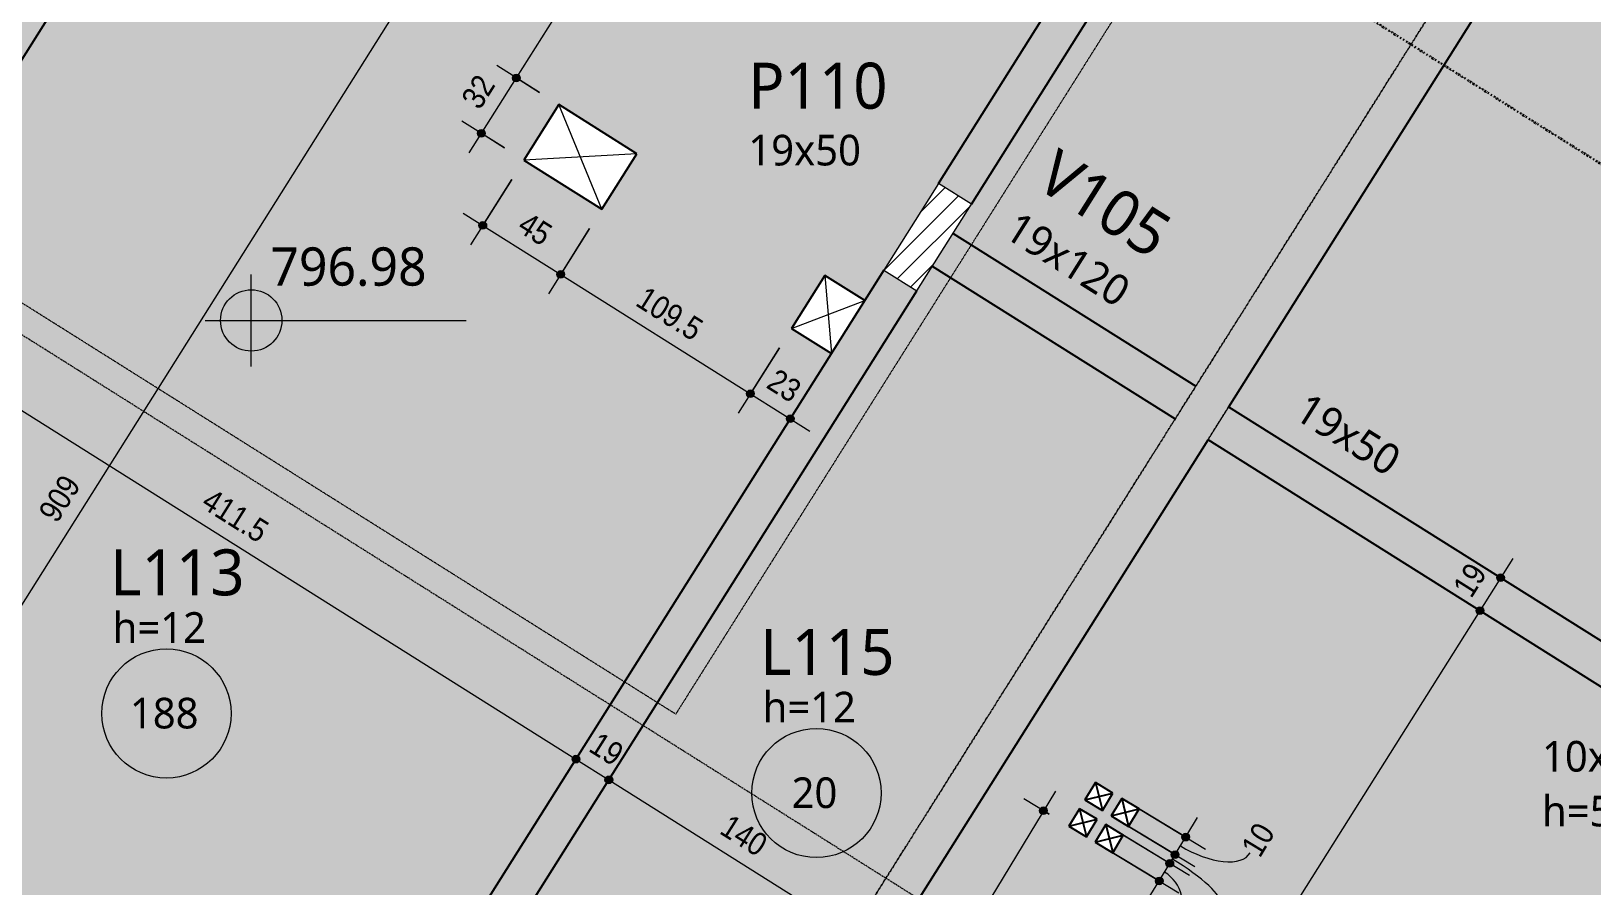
# Model space of a CAD drawing. Extents: x -2131 to 52870, y -3196 to 88043.
# Drawn here: x 41116 to 41879, y 2348 to 2766 of the extents above; entities that cross this region are included whole.
import ezdxf

# ---------------------------------------------------------------- set-up
doc = ezdxf.new("R2010")
doc.units = 0
for name, pattern in [('Centro de 6 mm', [1.32, 0.6, -0.24, 0.24, -0.24]), ('Dash dot', [1.5875, 0.635, -0.47625, 0, -0.47625]), ('Hidden', [0.714375, 0.47625, -0.238125]), ('Hidden 1_5', [0.22, 0.15, -0.07])]:
    doc.linetypes.add(name, pattern=pattern)
for name, color, linetype, lineweight in [('A-ANNO-DIMS', 7, 'Continuous', 9), ('A-ANNO-DIMS-75', 7, 'Continuous', 9), ('A-DETL-GENF', 7, 'Continuous', 18), ('A-DETL-THIN', 7, 'Continuous', 25), ('A-FLOR', 7, 'Continuous', 25), ('A-FLOR-IDEN', 7, 'Continuous', 9), ('A-GENM-IDEN', 7, 'Continuous', 9), ('G-ANNO-DIMS', 7, 'Continuous', 9), ('G-ANNO-SYMB', 7, 'Continuous', 9), ('S-BEAM', 7, 'Continuous', 25), ('S-BEAM-IDEN', 7, 'Continuous', 9), ('S-COLS-IDEN', 7, 'Continuous', 9), ('S-GRID', 7, 'Continuous', 9)]:
    doc.layers.add(name, color=color, linetype=linetype, lineweight=lineweight)
doc.layers.add('A-DETL', color=7, linetype='Continuous', lineweight=18, true_color=0x00a600)
doc.styles.add('Fira Sans_3', font='', dxfattribs={"width": 0.9, "height": 11.25})
doc.styles.add('Gadugi', font='gadugi.ttf', dxfattribs={"height": 15})
doc.styles.add('Gadugi_6', font='gadugi.ttf', dxfattribs={"height": 22.5})
doc.styles.add('Gadugi_8', font='gadugi.ttf', dxfattribs={"height": 18.75})
doc.styles.get('Fira Sans_3').set_extended_font_data('Fira Sans')
doc.dimstyles.new('PED_1_5mm_ESQ_3', dxfattribs={"dimscale": 30.48, "dimtxt": 15.344768, "dimasz": 0.492126, "dimexe": 0.369094, "dimexo": 0.369094, "dimgap": 0.073819, "dimtad": 1, "dimdec": 1, "dimrnd": 0.5, "dimdsep": 46, "dimtxsty": 'Fira Sans_3', "dimblk1": 'DOTSMALL', "dimblk2": 'DOTSMALL', "dimsah": 1, "dimcen": 0.09, "dimdle": 0.369094, "dimazin": 0, "dimtfac": 1, "dimtdec": 4, "dimtix": 1, "dimtmove": 0, "dimatfit": 3, "dimfxl": 1, "dimtvp": 1, "dimtolj": 1, "dimtzin": 0, "dimarcsym": 2})
doc.dimstyles.new('PED_1_5mm_ESQ_5', dxfattribs={"dimscale": 30.48, "dimtxt": 15.344768, "dimasz": 0.492126, "dimexe": 0.369094, "dimexo": 0.369094, "dimgap": 0.073819, "dimtad": 1, "dimdec": 1, "dimrnd": 0.5, "dimdsep": 46, "dimtxsty": 'Fira Sans_3', "dimblk1": 'DOTSMALL', "dimblk2": 'DOTSMALL', "dimsah": 1, "dimcen": 0.09, "dimdle": 0.369094, "dimazin": 0, "dimtfac": 1, "dimtdec": 4, "dimtix": 1, "dimtmove": 1, "dimatfit": 3, "dimfxl": 1, "dimtvp": 1, "dimtolj": 1, "dimtzin": 0, "dimarcsym": 2})
doc.dimstyles.new('PED_1_5mm_ESQ_7', dxfattribs={"dimscale": 30.48, "dimtxt": 15.344768, "dimasz": 0.492126, "dimexe": 0.369094, "dimexo": 0.369094, "dimgap": 0.073819, "dimtad": 1, "dimdec": 1, "dimrnd": 0.5, "dimdsep": 46, "dimtxsty": 'Fira Sans_3', "dimblk1": 'DOTSMALL', "dimblk2": 'DOTSMALL', "dimsah": 1, "dimcen": 0.09, "dimdle": 0.369094, "dimazin": 0, "dimtfac": 1, "dimtdec": 4, "dimtix": 1, "dimtmove": 0, "dimatfit": 3, "dimfxl": 1, "dimtvp": 1, "dimtolj": 1, "dimtzin": 0, "dimarcsym": 2})

# ---------------------------------------------------------------- blocks, each defined once
blk = doc.blocks.new('PED_TAG_LAJE_R03 - TÍTULO_ESPESSURA_REBAIXO-2582888-PL C 001 - FORMA DO TÉRREO')
at = {"layer": 'A-FLOR-IDEN'}
blk.add_circle((-0.108, -0.761), 0.421, dxfattribs=at)
blk = doc.blocks.new('Elevações de ponto - M_Cota de elevação - Alvo preenchido-10609-PL C 001 - FORMA DO TÉRREO')
at = {"layer": 'G-ANNO-DIMS'}
h = blk.add_hatch(color=256, dxfattribs=at)
edge = h.paths.add_edge_path(flags=0)
edge.add_line((0, 0), (-0.2, 0))
edge.add_arc((0, 0), 0.2, 90, 180, ccw=False)
edge.add_line((0, 0.2), (0, 0))
h = blk.add_hatch(color=256, dxfattribs=at)
edge = h.paths.add_edge_path(flags=0)
edge.add_line((0, 0), (0.2, 0))
edge.add_arc((0, 0), 0.2, 270, 360, ccw=False)
edge.add_line((0, -0.2), (0, 0))
for p, q in [((0, -0.3), (0, 0.3)), ((-0.3, 0), (1.4, 0))]:
    blk.add_line(p, q, dxfattribs=at)
blk.add_circle((0, 0), 0.2, dxfattribs=at)
blk = doc.blocks.new('DIMBLOCK186-PL C 001 - FORMA DO TÉRREO')
at = {"layer": 'A-ANNO-DIMS-75', "transparency": 16777216}
h = blk.add_hatch(color=256, dxfattribs=at)
edge = h.paths.add_edge_path(flags=0)
edge.add_arc((41034.26, 2629.23), 1.88, 0, 360)
h = blk.add_hatch(color=256, dxfattribs=at)
edge = h.paths.add_edge_path(flags=0)
edge.add_arc((41382.36, 2410.15), 1.87, 0, 360)
for p, q in [((41029.68, 2621.96), (41040.26, 2638.75)), ((41034.26, 2629.23), (41029.68, 2621.96)), ((41034.26, 2629.23), (41382.36, 2410.15)), ((41377.78, 2402.87), (41388.36, 2419.67)), ((41382.36, 2410.15), (41377.78, 2402.87))]:
    blk.add_line(p, q, dxfattribs=at)
for centre, radius in [((41034.26, 2629.23), 1.88), ((41382.36, 2410.15), 1.87)]:
    blk.add_circle(centre, radius, dxfattribs=at)
at = {"layer": 'A-ANNO-DIMS-75', "color": 0, "transparency": 16777216, "insert": (41204.66, 2543.06), "char_height": 11.25, "width": 37.2996, "attachment_point": 1, "rotation": 327.81471, "line_spacing_factor": 1.049215, "style": 'Fira Sans_3'}
blk.add_mtext('411.5', dxfattribs=at)
blk = doc.blocks.new('_DotSmall')
at = {"color": 0, "linetype": 'ByBlock', "const_width": 0.5}
blk.add_lwpolyline([(-0.0625, 0, 1), (0.0625, 0, 1)], format="xyb", close=True, dxfattribs=at)
blk = doc.blocks.new('DIMBLOCK187-PL C 001 - FORMA DO TÉRREO')
at = {"layer": 'A-ANNO-DIMS-75', "transparency": 16777216}
h = blk.add_hatch(color=256, dxfattribs=at)
edge = h.paths.add_edge_path(flags=0)
edge.add_arc((41382.36, 2410.15), 1.87, 0, 360)
h = blk.add_hatch(color=256, dxfattribs=at)
edge = h.paths.add_edge_path(flags=0)
edge.add_arc((41398.44, 2400.03), 1.88, 0, 360)
for p, q in [((41377.78, 2402.87), (41388.36, 2419.67)), ((41382.36, 2410.15), (41377.78, 2402.87)), ((41382.36, 2410.15), (41398.44, 2400.03)), ((41393.86, 2392.75), (41404.44, 2409.55)), ((41398.44, 2400.03), (41393.86, 2392.75))]:
    blk.add_line(p, q, dxfattribs=at)
for centre, radius in [((41382.36, 2410.15), 1.87), ((41398.44, 2400.03), 1.88)]:
    blk.add_circle(centre, radius, dxfattribs=at)
at = {"layer": 'A-ANNO-DIMS-75', "color": 0, "transparency": 16777216, "insert": (41393.99, 2423.9), "char_height": 11.25, "width": 16.7612, "attachment_point": 1, "rotation": 327.81471, "line_spacing_factor": 1.049215, "style": 'Fira Sans_3'}
blk.add_mtext('19', dxfattribs=at)
blk = doc.blocks.new('DIMBLOCK188-PL C 001 - FORMA DO TÉRREO')
at = {"layer": 'A-ANNO-DIMS-75', "transparency": 16777216}
h = blk.add_hatch(color=256, dxfattribs=at)
edge = h.paths.add_edge_path(flags=0)
edge.add_arc((41398.44, 2400.03), 1.88, 0, 360)
h = blk.add_hatch(color=256, dxfattribs=at)
edge = h.paths.add_edge_path(flags=0)
edge.add_arc((41517.09, 2325.36), 1.88, 0, 360)
for p, q in [((41393.86, 2392.75), (41404.44, 2409.55)), ((41398.44, 2400.03), (41393.86, 2392.75)), ((41398.44, 2400.03), (41517.09, 2325.36)), ((41512.5, 2318.08), (41523.08, 2334.88)), ((41517.09, 2325.36), (41512.5, 2318.08))]:
    blk.add_line(p, q, dxfattribs=at)
for centre in [(41398.44, 2400.03), (41517.09, 2325.36)]:
    blk.add_circle(centre, 1.88, dxfattribs=at)
at = {"layer": 'A-ANNO-DIMS-75', "color": 0, "transparency": 16777216, "insert": (41457.94, 2383.65), "char_height": 11.25, "width": 26.4402, "attachment_point": 1, "rotation": 327.81471, "line_spacing_factor": 1.049215, "style": 'Fira Sans_3'}
blk.add_mtext('140', dxfattribs=at)
blk = doc.blocks.new('DIMBLOCK205-PL C 001 - FORMA DO TÉRREO')
at = {"layer": 'A-ANNO-DIMS-75', "transparency": 16777216}
h = blk.add_hatch(color=256, dxfattribs=at)
edge = h.paths.add_edge_path(flags=0)
edge.add_arc((41382.68, 2916.1), 1.87, 0, 360)
h = blk.add_hatch(color=256, dxfattribs=at)
edge = h.paths.add_edge_path(flags=0)
edge.add_arc((40898.49, 2146.79), 1.87, 0, 360)
for p, q in [((41389.96, 2911.52), (41373.16, 2922.1)), ((40898.49, 2146.79), (41382.68, 2916.1)), ((41382.68, 2916.1), (41389.96, 2911.52)), ((40905.77, 2142.21), (40888.97, 2152.78)), ((40898.49, 2146.79), (40905.77, 2142.21))]:
    blk.add_line(p, q, dxfattribs=at)
for centre in [(41382.68, 2916.1), (40898.49, 2146.79)]:
    blk.add_circle(centre, 1.87, dxfattribs=at)
at = {"layer": 'A-ANNO-DIMS-75', "color": 0, "transparency": 16777216, "insert": (41119.26, 2531.04), "char_height": 11.25, "width": 28.0927, "attachment_point": 1, "rotation": 57.81471, "line_spacing_factor": 1.049215, "style": 'Fira Sans_3'}
blk.add_mtext('909', dxfattribs=at)
blk = doc.blocks.new('DIMBLOCK224-PL C 001 - FORMA DO TÉRREO')
at = {"layer": 'A-ANNO-DIMS-75', "transparency": 16777216}
h = blk.add_hatch(color=256, dxfattribs=at)
edge = h.paths.add_edge_path(flags=0)
edge.add_arc((41610.77, 2384.92), 1.87, 0, 360)
h = blk.add_hatch(color=256, dxfattribs=at)
edge = h.paths.add_edge_path(flags=0)
edge.add_arc((41520.09, 2235.28), 1.87, 0, 360)
for p, q in [((41616.61, 2394.54), (41514.26, 2225.66)), ((41613.61, 2383.2), (41601.15, 2390.75)), ((41610.77, 2384.92), (41613.61, 2383.2)), ((41519.95, 2235.37), (41529.71, 2229.45)), ((41520.09, 2235.28), (41519.95, 2235.37))]:
    blk.add_line(p, q, dxfattribs=at)
for centre in [(41610.77, 2384.92), (41520.09, 2235.28)]:
    blk.add_circle(centre, 1.87, dxfattribs=at)
at = {"layer": 'A-ANNO-DIMS-75', "color": 0, "transparency": 16777216, "insert": (41544.99, 2310.76), "char_height": 11.25, "width": 24.0795, "attachment_point": 1, "rotation": 58.7822, "line_spacing_factor": 1.049215, "style": 'Fira Sans_3'}
blk.add_mtext('175', dxfattribs=at)
blk = doc.blocks.new('DIMBLOCK226-PL C 001 - FORMA DO TÉRREO')
at = {"layer": 'A-ANNO-DIMS-75', "transparency": 16777216}
h = blk.add_hatch(color=256, dxfattribs=at)
edge = h.paths.add_edge_path(flags=0)
edge.add_arc((41672.52, 2359.19), 1.87, 0, 360)
h = blk.add_hatch(color=256, dxfattribs=at)
edge = h.paths.add_edge_path(flags=0)
edge.add_arc((41667.33, 2350.64), 1.87, 0, 360)
for p, q in [((41646.58, 2374.91), (41682.14, 2353.36)), ((41672.52, 2359.19), (41646.58, 2374.91)), ((41641.4, 2366.36), (41676.95, 2344.81)), ((41667.33, 2350.64), (41641.4, 2366.36)), ((41661.5, 2341.02), (41672.52, 2359.19))]:
    blk.add_line(p, q, dxfattribs=at)
for centre in [(41672.52, 2359.19), (41667.33, 2350.64)]:
    blk.add_circle(centre, 1.87, dxfattribs=at)
blk.add_ellipse((41660.37, 2339.16), major_axis=(-15.77, 9.56), ratio=0.999663, start_param=3.141593, end_param=4.712389, dxfattribs=at)
at = {"layer": 'A-ANNO-DIMS-75', "color": 0, "transparency": 16777216, "insert": (41663.79, 2320.29), "char_height": 11.25, "width": 17.2334, "attachment_point": 1, "rotation": 58.7822, "line_spacing_factor": 1.049215, "style": 'Fira Sans_3'}
blk.add_mtext('10', dxfattribs=at)
blk = doc.blocks.new('DIMBLOCK227-PL C 001 - FORMA DO TÉRREO')
at = {"layer": 'A-ANNO-DIMS-75', "transparency": 16777216}
h = blk.add_hatch(color=256, dxfattribs=at)
edge = h.paths.add_edge_path(flags=0)
edge.add_arc((41675.11, 2363.47), 1.87, 0, 360)
h = blk.add_hatch(color=256, dxfattribs=at)
edge = h.paths.add_edge_path(flags=0)
edge.add_arc((41672.52, 2359.19), 1.87, 0, 360)
for p, q in [((41649.17, 2379.19), (41684.73, 2357.64)), ((41675.11, 2363.47), (41649.17, 2379.19)), ((41646.58, 2374.91), (41682.14, 2353.36)), ((41672.52, 2359.19), (41646.58, 2374.91)), ((41672.52, 2359.19), (41675.11, 2363.47))]:
    blk.add_line(p, q, dxfattribs=at)
for centre in [(41675.11, 2363.47), (41672.52, 2359.19)]:
    blk.add_circle(centre, 1.87, dxfattribs=at)
blk.add_ellipse((41670.38, 2355.66), major_axis=(-26.44, 16.03), ratio=0.21442, start_param=3.141593, end_param=4.712389, dxfattribs=at)
at = {"layer": 'A-ANNO-DIMS-75', "color": 0, "transparency": 16777216, "insert": (41688.13, 2336.39), "char_height": 11.25, "width": 8.7347, "attachment_point": 1, "rotation": 58.7822, "line_spacing_factor": 1.049215, "style": 'Fira Sans_3'}
blk.add_mtext('5', dxfattribs=at)
blk = doc.blocks.new('DIMBLOCK228-PL C 001 - FORMA DO TÉRREO')
at = {"layer": 'A-ANNO-DIMS-75', "transparency": 16777216}
h = blk.add_hatch(color=256, dxfattribs=at)
edge = h.paths.add_edge_path(flags=0)
edge.add_arc((41680.29, 2372.02), 1.87, 0, 360)
h = blk.add_hatch(color=256, dxfattribs=at)
edge = h.paths.add_edge_path(flags=0)
edge.add_arc((41675.11, 2363.47), 1.87, 0, 360)
for p, q in [((41654.36, 2387.74), (41689.91, 2366.19)), ((41680.29, 2372.02), (41654.36, 2387.74)), ((41649.17, 2379.19), (41684.73, 2357.64)), ((41675.11, 2363.47), (41649.17, 2379.19)), ((41675.11, 2363.47), (41686.12, 2381.64))]:
    blk.add_line(p, q, dxfattribs=at)
for centre in [(41680.29, 2372.02), (41675.11, 2363.47)]:
    blk.add_circle(centre, 1.87, dxfattribs=at)
blk.add_ellipse((41685.32, 2380.33), major_axis=(-26.44, 16.03), ratio=0.475867, start_param=1.570796, end_param=3.141593, dxfattribs=at)
at = {"layer": 'A-ANNO-DIMS-75', "color": 0, "transparency": 16777216, "insert": (41706.86, 2367.28), "char_height": 11.25, "width": 17.2334, "attachment_point": 1, "rotation": 58.7822, "line_spacing_factor": 1.049215, "style": 'Fira Sans_3'}
blk.add_mtext('10', dxfattribs=at)
blk = doc.blocks.new('DIMBLOCK634-PL C 001 - FORMA DO TÉRREO')
at = {"layer": 'A-ANNO-DIMS-75', "transparency": 16777216}
h = blk.add_hatch(color=256, dxfattribs=at)
edge = h.paths.add_edge_path(flags=0)
edge.add_arc((41834.13, 2498.81), 1.87, 0, 360)
h = blk.add_hatch(color=256, dxfattribs=at)
edge = h.paths.add_edge_path(flags=0)
edge.add_arc((41824.01, 2482.73), 1.87, 0, 360)
for p, q in [((41840.12, 2508.33), (41824.01, 2482.73)), ((41826.85, 2503.39), (41843.65, 2492.82)), ((41834.13, 2498.81), (41826.85, 2503.39)), ((41816.73, 2487.31), (41833.53, 2476.74)), ((41824.01, 2482.73), (41816.73, 2487.31))]:
    blk.add_line(p, q, dxfattribs=at)
for centre in [(41834.13, 2498.81), (41824.01, 2482.73)]:
    blk.add_circle(centre, 1.87, dxfattribs=at)
at = {"layer": 'A-ANNO-DIMS-75', "color": 0, "transparency": 16777216, "insert": (41810.26, 2494.36), "char_height": 11.25, "width": 16.7612, "attachment_point": 1, "rotation": 57.81471, "line_spacing_factor": 1.049215, "style": 'Fira Sans_3'}
blk.add_mtext('19', dxfattribs=at)
blk = doc.blocks.new('DIMBLOCK635-PL C 001 - FORMA DO TÉRREO')
at = {"layer": 'A-ANNO-DIMS-75', "transparency": 16777216}
h = blk.add_hatch(color=256, dxfattribs=at)
edge = h.paths.add_edge_path(flags=0)
edge.add_arc((41824.01, 2482.73), 1.87, 0, 360)
h = blk.add_hatch(color=256, dxfattribs=at)
edge = h.paths.add_edge_path(flags=0)
edge.add_arc((41484.81, 1943.79), 1.88, 0, 360)
for p, q in [((41816.73, 2487.31), (41833.53, 2476.74)), ((41824.01, 2482.73), (41816.73, 2487.31)), ((41824.01, 2482.73), (41478.82, 1934.27)), ((41477.53, 1948.37), (41494.33, 1937.8)), ((41484.81, 1943.79), (41477.53, 1948.37))]:
    blk.add_line(p, q, dxfattribs=at)
for centre, radius in [((41824.01, 2482.73), 1.87), ((41484.81, 1943.79), 1.88)]:
    blk.add_circle(centre, radius, dxfattribs=at)
at = {"layer": 'A-ANNO-DIMS-75', "color": 0, "transparency": 16777216, "insert": (41633.61, 2213.69), "char_height": 11.25, "width": 25.732, "attachment_point": 1, "rotation": 57.81471, "line_spacing_factor": 1.049215, "style": 'Fira Sans_3'}
blk.add_mtext('637', dxfattribs=at)
blk = doc.blocks.new('DIMBLOCK652-PL C 001 - FORMA DO TÉRREO')
at = {"layer": 'A-ANNO-DIMS-75', "transparency": 16777216}
h = blk.add_hatch(color=256, dxfattribs=at)
edge = h.paths.add_edge_path(flags=0)
edge.add_arc((41336.87, 2671.1), 1.87, 0, 360)
h = blk.add_hatch(color=256, dxfattribs=at)
edge = h.paths.add_edge_path(flags=0)
edge.add_arc((41374.95, 2647.13), 1.87, 0, 360)
for p, q in [((41350.99, 2693.53), (41330.88, 2661.57)), ((41336.87, 2671.1), (41350.99, 2693.53)), ((41327.35, 2677.09), (41374.95, 2647.13)), ((41389.07, 2669.56), (41368.96, 2637.6)), ((41374.95, 2647.13), (41389.07, 2669.56))]:
    blk.add_line(p, q, dxfattribs=at)
for centre in [(41336.87, 2671.1), (41374.95, 2647.13)]:
    blk.add_circle(centre, 1.87, dxfattribs=at)
at = {"layer": 'A-ANNO-DIMS-75', "color": 0, "transparency": 16777216, "insert": (41359.08, 2678.18), "char_height": 11.25, "width": 17.9416, "attachment_point": 1, "rotation": 327.81471, "line_spacing_factor": 1.049215, "style": 'Fira Sans_3'}
blk.add_mtext('45', dxfattribs=at)
blk = doc.blocks.new('DIMBLOCK653-PL C 001 - FORMA DO TÉRREO')
at = {"layer": 'A-ANNO-DIMS-75', "transparency": 16777216}
h = blk.add_hatch(color=256, dxfattribs=at)
edge = h.paths.add_edge_path(flags=0)
edge.add_arc((41374.95, 2647.13), 1.87, 0, 360)
h = blk.add_hatch(color=256, dxfattribs=at)
edge = h.paths.add_edge_path(flags=0)
edge.add_arc((41467.63, 2588.8), 1.88, 0, 360)
for p, q in [((41389.07, 2669.56), (41368.96, 2637.6)), ((41374.95, 2647.13), (41389.07, 2669.56)), ((41374.95, 2647.13), (41467.63, 2588.8)), ((41481.75, 2611.24), (41461.63, 2579.28)), ((41467.63, 2588.8), (41481.75, 2611.24))]:
    blk.add_line(p, q, dxfattribs=at)
for centre, radius in [((41374.95, 2647.13), 1.87), ((41467.63, 2588.8), 1.88)]:
    blk.add_circle(centre, radius, dxfattribs=at)
at = {"layer": 'A-ANNO-DIMS-75', "color": 0, "transparency": 16777216, "insert": (41416.88, 2641.8), "char_height": 11.25, "width": 39.4243, "attachment_point": 1, "rotation": 327.81471, "line_spacing_factor": 1.049215, "style": 'Fira Sans_3'}
blk.add_mtext('109.5', dxfattribs=at)
blk = doc.blocks.new('DIMBLOCK654-PL C 001 - FORMA DO TÉRREO')
at = {"layer": 'A-ANNO-DIMS-75', "transparency": 16777216}
h = blk.add_hatch(color=256, dxfattribs=at)
edge = h.paths.add_edge_path(flags=0)
edge.add_arc((41467.63, 2588.8), 1.88, 0, 360)
h = blk.add_hatch(color=256, dxfattribs=at)
edge = h.paths.add_edge_path(flags=0)
edge.add_arc((41487.09, 2576.55), 1.87, 0, 360)
for p, q in [((41481.75, 2611.24), (41461.63, 2579.28)), ((41467.63, 2588.8), (41481.75, 2611.24)), ((41467.63, 2588.8), (41496.61, 2570.56)), ((41482.51, 2569.27), (41493.08, 2586.07)), ((41487.09, 2576.55), (41482.51, 2569.27))]:
    blk.add_line(p, q, dxfattribs=at)
for centre, radius in [((41467.63, 2588.8), 1.88), ((41487.09, 2576.55), 1.87)]:
    blk.add_circle(centre, radius, dxfattribs=at)
at = {"layer": 'A-ANNO-DIMS-75', "color": 0, "transparency": 16777216, "insert": (41480.78, 2601.59), "char_height": 11.25, "width": 17.2334, "attachment_point": 1, "rotation": 327.81471, "line_spacing_factor": 1.049215, "style": 'Fira Sans_3'}
blk.add_mtext('23', dxfattribs=at)
blk = doc.blocks.new('DIMBLOCK655-PL C 001 - FORMA DO TÉRREO')
at = {"layer": 'A-ANNO-DIMS-75', "transparency": 16777216}
h = blk.add_hatch(color=256, dxfattribs=at)
edge = h.paths.add_edge_path(flags=0)
edge.add_arc((41353.25, 2743.21), 1.87, 0, 360)
h = blk.add_hatch(color=256, dxfattribs=at)
edge = h.paths.add_edge_path(flags=0)
edge.add_arc((41336.21, 2716.13), 1.87, 0, 360)
for p, q in [((41364.51, 2736.13), (41343.73, 2749.2)), ((41330.21, 2706.61), (41353.25, 2743.21)), ((41353.25, 2743.21), (41364.51, 2736.13)), ((41347.46, 2709.05), (41326.68, 2722.12)), ((41336.21, 2716.13), (41347.46, 2709.05))]:
    blk.add_line(p, q, dxfattribs=at)
for centre in [(41353.25, 2743.21), (41336.21, 2716.13)]:
    blk.add_circle(centre, 1.87, dxfattribs=at)
at = {"layer": 'A-ANNO-DIMS-75', "color": 0, "transparency": 16777216, "insert": (41325.81, 2733.09), "char_height": 11.25, "width": 17.2334, "attachment_point": 1, "rotation": 57.81471, "line_spacing_factor": 1.049215, "style": 'Fira Sans_3'}
blk.add_mtext('32', dxfattribs=at)
blk = doc.blocks.new('DIMBLOCK656-PL C 001 - FORMA DO TÉRREO')
at = {"layer": 'A-ANNO-DIMS-75', "transparency": 16777216}
h = blk.add_hatch(color=256, dxfattribs=at)
edge = h.paths.add_edge_path(flags=0)
edge.add_arc((41439.54, 2880.32), 1.87, 0, 360)
h = blk.add_hatch(color=256, dxfattribs=at)
edge = h.paths.add_edge_path(flags=0)
edge.add_arc((41353.25, 2743.21), 1.87, 0, 360)
for p, q in [((41353.25, 2743.21), (41445.53, 2889.84)), ((41446.82, 2875.74), (41430.02, 2886.31)), ((41439.54, 2880.32), (41446.82, 2875.74)), ((41364.51, 2736.13), (41343.73, 2749.2)), ((41353.25, 2743.21), (41364.51, 2736.13))]:
    blk.add_line(p, q, dxfattribs=at)
for centre in [(41439.54, 2880.32), (41353.25, 2743.21)]:
    blk.add_circle(centre, 1.87, dxfattribs=at)
at = {"layer": 'A-ANNO-DIMS-75', "color": 0, "transparency": 16777216, "insert": (41375.7, 2812.35), "char_height": 11.25, "width": 25.2598, "attachment_point": 1, "rotation": 57.81471, "line_spacing_factor": 1.049215, "style": 'Fira Sans_3'}
blk.add_mtext('162', dxfattribs=at)

msp = doc.modelspace()

# ---------------------------------------------------------------- hatches: boundary and pattern name
at = {"layer": 'A-DETL', "true_color": 0x00bcb8}
msp.add_hatch(color=132, dxfattribs=at).paths.add_polyline_path([(41351.998, 2027.384), (42427.435, 3736.125), (42411.355, 3746.245), (41335.918, 2037.504), (41341.088, 2034.25)], flags=0)
at = {"layer": 'A-DETL-GENF', "true_color": 0x808080}
h = msp.add_hatch(dxfattribs=at)
h.set_pattern_fill('FP_5', color=8, style=0, pattern_type=2)
h.set_pattern_definition([(45, (44240.043, 0), (-5.303301, 5.303301), [])])
h.paths.add_polyline_path([(41548.945, 2639.156), (41575.578, 2681.472), (41559.497, 2691.593), (41532.864, 2649.276), (41537.163, 2646.571)], flags=0)
at = {"layer": 'A-FLOR', "true_color": 0xb4bee6}
for points in [[(41680.278, 2584.65), (42102.037, 3254.776), (41983.396, 3329.446), (41566.59, 2667.193), (41685.192, 2592.548), (41680.237, 2584.676)], [(41335.918, 2037.504), (41675.071, 2576.468), (41556.47, 2651.113), (41217.276, 2112.175), (41325.798, 2043.874)]]:
    msp.add_hatch(color=9, dxfattribs=at).paths.add_polyline_path(points, flags=0)
at = {"layer": 'A-FLOR', "true_color": 0xa7d7e1}
msp.add_hatch(color=9, dxfattribs=at).paths.add_polyline_path([(42022.072, 2380.524), (42438.878, 3042.777), (42118.118, 3244.655), (41701.313, 2582.402), (42022.029, 2380.551)], flags=0)
at = {"layer": 'A-FLOR', "true_color": 0xe6b8b7}
h = msp.add_hatch(color=9, dxfattribs=at)
h.paths.add_polyline_path([(41126.354, 2003.381), (41507.205, 2608.507), (41487.739, 2620.758), (41503.986, 2646.571), (41523.451, 2634.32), (41610.541, 2772.695), (41262.442, 2991.779), (41166.563, 2839.44), (41192.8, 2822.928), (41182.679, 2806.847), (41156.443, 2823.36), (40778.255, 2222.465), (41116.233, 2009.75)], flags=0)
h.paths.add_polyline_path([(41395.066, 2679.084), (41356.981, 2703.054), (41374.027, 2730.136), (41412.111, 2706.167), (41395.657, 2680.023)], flags=0)
at = {"layer": 'A-FLOR', "true_color": 0xa7d7e1}
h = msp.add_hatch(color=9, dxfattribs=at)
h.paths.add_polyline_path([(41716.866, 1797.745), (41716.863, 1797.753), (41716.635, 1797.896), (42055.828, 2336.829), (41691.15, 2566.254), (41351.998, 2027.384), (41716.635, 1797.89)], flags=0)
h.paths.add_polyline_path([(41537.994, 2195.199), (41529.442, 2200.382), (41534.625, 2208.934), (41543.177, 2203.751)], flags=0)
h.paths.add_polyline_path([(41525.166, 2202.974), (41516.614, 2208.156), (41521.797, 2216.709), (41530.349, 2211.526), (41529.442, 2210.029)], flags=0)
h.paths.add_polyline_path([(41545.768, 2208.027), (41537.216, 2213.21), (41542.399, 2221.762), (41550.951, 2216.579)], flags=0)
h.paths.add_polyline_path([(41532.94, 2215.802), (41524.388, 2220.985), (41529.571, 2229.537), (41538.123, 2224.354), (41534.625, 2218.581)], flags=0)
h.paths.add_polyline_path([(41644.607, 2364.415), (41636.055, 2369.598), (41641.238, 2378.15), (41649.79, 2372.967), (41644.749, 2364.649)], flags=0)
h.paths.add_polyline_path([(41631.779, 2372.189), (41623.227, 2377.372), (41628.41, 2385.924), (41636.962, 2380.741), (41634.92, 2377.372)], flags=0)
h.paths.add_polyline_path([(41652.381, 2377.243), (41643.829, 2382.426), (41649.012, 2390.978), (41657.564, 2385.795), (41652.459, 2377.372)], flags=0)
h.paths.add_polyline_path([(41639.553, 2385.017), (41631.001, 2390.2), (41636.184, 2398.752), (41644.736, 2393.569), (41640.103, 2385.924)], flags=0)
at = {"layer": 'S-BEAM', "true_color": 0xffcc66}
for points in [[(40778.255, 2222.465), (41156.443, 2823.36), (41140.363, 2833.48), (40762.175, 2232.586)], [(41158.946, 2019.496), (41548.945, 2639.156), (41532.864, 2649.276), (41142.866, 2029.617)]]:
    msp.add_hatch(color=31, dxfattribs=at).paths.add_polyline_path(points, flags=0)
h = msp.add_hatch(color=31, dxfattribs=at)
h.paths.add_polyline_path([(41620.661, 2753.105), (41636.742, 2778.654), (41620.661, 2788.775), (41620.661, 2778.654)], flags=0)
h.paths.add_polyline_path([(41575.578, 2681.472), (41620.661, 2753.105), (41620.661, 2788.775), (41559.497, 2691.593), (41561.636, 2690.247)], flags=0)
at = {"layer": 'S-BEAM', "true_color": 0xb4bee6}
msp.add_hatch(color=9, dxfattribs=at).paths.add_polyline_path([(41675.071, 2576.468), (41685.192, 2592.548), (41566.59, 2667.193), (41556.47, 2651.113), (41665.643, 2582.402)], flags=0)
at = {"layer": 'S-BEAM', "true_color": 0xa7d7e1}
msp.add_hatch(color=9, dxfattribs=at).paths.add_polyline_path([(42011.909, 2364.471), (42022.029, 2380.551), (41701.27, 2582.429), (41691.192, 2566.322), (42011.625, 2364.649)], flags=0)

# ---------------------------------------------------------------- linework, layer by layer
at = {"layer": 'A-DETL', "color": 7, "linetype": 'Hidden'}
for p, q in [((42411.355, 3746.245), (41335.918, 2037.504)), ((41335.918, 2037.504), (42411.355, 3746.245)), ((41351.998, 2027.384), (42427.436, 3736.125)), ((41701.313, 2582.402), (42118.118, 3244.655)), ((41691.192, 2566.322), (41701.313, 2582.402)), ((41351.998, 2027.384), (41691.192, 2566.322))]:
    msp.add_line(p, q, dxfattribs=at)
at = {"layer": 'A-DETL', "color": 7, "linetype": 'Hidden 1_5'}
for p, q in [((41670.903, 2813.159), (41431.109, 2432.156)), ((41431.109, 2432.156), (41031.642, 2683.571))]:
    msp.add_line(p, q, dxfattribs=at)
at = {"layer": 'A-DETL', "color": 7}
for p, q in [((41395.066, 2679.084), (41374.027, 2730.136)), ((41412.111, 2706.167), (41356.981, 2703.054)), ((41559.497, 2691.593), (41532.864, 2649.276)), ((41575.578, 2681.472), (41559.497, 2691.593)), ((41548.945, 2639.156), (41575.578, 2681.472)), ((41503.986, 2646.571), (41507.205, 2608.507)), ((41532.864, 2649.276), (41548.945, 2639.156)), ((41487.739, 2620.758), (41523.451, 2634.32))]:
    msp.add_line(p, q, dxfattribs=at)
at = {"layer": 'A-DETL-THIN'}
for p, q in [((41636.184, 2398.752), (41639.553, 2385.017)), ((41631.001, 2390.2), (41644.736, 2393.569)), ((41649.012, 2390.978), (41652.381, 2377.243)), ((41623.227, 2377.372), (41636.962, 2380.741)), ((41628.41, 2385.924), (41631.779, 2372.189)), ((41643.829, 2382.426), (41657.564, 2385.795)), ((41636.055, 2369.598), (41649.79, 2372.967)), ((41641.238, 2378.15), (41644.607, 2364.415))]:
    msp.add_line(p, q, dxfattribs=at)
at = {"layer": 'A-FLOR'}
for p, q in [((41701.313, 2582.402), (42118.118, 3244.655)), ((41374.027, 2730.136), (41356.981, 2703.054)), ((41412.111, 2706.167), (41374.027, 2730.136)), ((41356.981, 2703.054), (41395.066, 2679.084)), ((41395.066, 2679.084), (41412.111, 2706.167)), ((41503.986, 2646.571), (41487.739, 2620.758)), ((41523.451, 2634.32), (41503.986, 2646.571)), ((41487.739, 2620.758), (41507.205, 2608.507)), ((41351.998, 2027.384), (41691.192, 2566.322)), ((41636.184, 2398.752), (41631.001, 2390.2)), ((41644.736, 2393.569), (41636.184, 2398.752)), ((41631.001, 2390.2), (41639.553, 2385.017)), ((41639.553, 2385.017), (41644.736, 2393.569)), ((41649.012, 2390.978), (41643.829, 2382.426)), ((41657.564, 2385.795), (41649.012, 2390.978)), ((41628.41, 2385.924), (41623.227, 2377.372)), ((41636.962, 2380.741), (41628.41, 2385.924)), ((41631.779, 2372.189), (41636.962, 2380.741)), ((41643.829, 2382.426), (41652.381, 2377.243)), ((41652.381, 2377.243), (41657.564, 2385.795)), ((41623.227, 2377.372), (41631.779, 2372.189)), ((41641.238, 2378.15), (41636.055, 2369.598)), ((41649.79, 2372.967), (41641.238, 2378.15)), ((41644.607, 2364.415), (41649.79, 2372.967)), ((41636.055, 2369.598), (41644.607, 2364.415))]:
    msp.add_line(p, q, dxfattribs=at)
at = {"layer": 'G-ANNO-SYMB', "linetype": 'Centro de 6 mm'}
msp.add_line((42838.241, 1530.925), (40971.192, 2705.999), dxfattribs=at)
at = {"layer": 'S-BEAM'}
for p, q in [((40778.255, 2222.465), (41156.443, 2823.36)), ((41559.497, 2691.593), (41620.661, 2788.775)), ((41575.578, 2681.472), (41636.742, 2778.654)), ((41566.59, 2667.193), (41685.192, 2592.548)), ((41532.864, 2649.276), (41142.866, 2029.617)), ((41556.47, 2651.113), (41675.071, 2576.468)), ((41158.946, 2019.496), (41548.945, 2639.156)), ((41701.27, 2582.429), (42022.029, 2380.551)), ((41691.15, 2566.349), (42011.909, 2364.471))]:
    msp.add_line(p, q, dxfattribs=at)
at = {"layer": 'S-GRID', "color": 114, "linetype": 'Dash dot', "lineweight": 35, "true_color": 0x00b050}
msp.add_line((44090.678, 1311.717), (40963.998, 3279.572), dxfattribs=at)

# ---------------------------------------------------------------- block references
at = {"layer": 'A-FLOR-IDEN', "xscale": 74.99999999999996, "yscale": 74.99999999999996, "zscale": 74.99999999999996}
for p in [(41190.398, 2489.58), (41507.96, 2450.664)]:
    msp.add_blockref('PED_TAG_LAJE_R03 - TÍTULO_ESPESSURA_REBAIXO-2582888-PL C 001 - FORMA DO TÉRREO', p, dxfattribs=at)
at = {"layer": 'G-ANNO-DIMS', "xscale": 74.99999999999996, "yscale": 74.99999999999996, "zscale": 74.99999999999996}
msp.add_blockref('Elevações de ponto - M_Cota de elevação - Alvo preenchido-10609-PL C 001 - FORMA DO TÉRREO', (41223.732, 2624.637), dxfattribs=at)

# ---------------------------------------------------------------- texts
at = {"layer": 'A-FLOR-IDEN', "attachment_point": 1}
for s, insert, char_height, width, style in [('L113', (41154.831, 2512.73), 22.5, 81.17086, 'Gadugi_6'), ('h=12', (41156.003, 2482.016), 15, 59.5253, 'Gadugi'), ('L115', (41472.393, 2473.814), 22.5, 81.17086, 'Gadugi_6'), ('188', (41164.465, 2440.151), 15, 41.48733, 'Gadugi'), ('h=12', (41473.565, 2443.1), 15, 59.5253, 'Gadugi'), ('20', (41487.727, 2401.235), 15, 27.65822, 'Gadugi')]:
    msp.add_mtext(s, dxfattribs=dict(at, insert=insert, char_height=char_height, width=width, style=style))
at = {"layer": 'A-GENM-IDEN', "char_height": 15, "attachment_point": 1, "style": 'Gadugi'}
for s, insert, width in [('10x10', (41854.372, 2419.055), 67.34175), ('h=50', (41854.372, 2392.268), 59.5253)]:
    msp.add_mtext(s, dxfattribs=dict(at, insert=insert, width=width))
at = {"layer": 'G-ANNO-DIMS', "insert": (41233.05, 2660.376), "char_height": 18.75, "width": 91.9378, "attachment_point": 1, "line_spacing_factor": 1.02016, "style": 'Gadugi_8'}
msp.add_mtext('796.98', dxfattribs=at)
at = {"layer": 'S-BEAM-IDEN', "attachment_point": 1}
for s, insert, char_height, width, rotation, style in [('V105', (41618.045, 2709.326), 22.5, 87.18352, 327.814762, 'Gadugi_6'), ('19x120', (41598.693, 2678.578), 15, 81.17086, 327.814762, 'Gadugi'), ('19x50', (41740.332, 2590.007), 15, 67.34175, 327.814714, 'Gadugi')]:
    msp.add_mtext(s, dxfattribs=dict(at, insert=insert, char_height=char_height, width=width, rotation=rotation, style=style))
at = {"layer": 'S-COLS-IDEN', "attachment_point": 1}
for s, insert, char_height, width, style in [('P110', (41466.588, 2750.642), 22.5, 84.77845, 'Gadugi_6'), ('19x50', (41466.588, 2715.408), 15, 67.34175, 'Gadugi')]:
    msp.add_mtext(s, dxfattribs=dict(at, insert=insert, char_height=char_height, width=width, style=style))

# ---------------------------------------------------------------- dimensions: what is measured, and where the dimension line sits
at = {"layer": 'A-ANNO-DIMS'}
for base, p1, p2, angle, dimstyle, override, picture, middle in [((41382.679, 2916.105), (40896.248, 2148.203), (41380.435, 2917.517), 57.814712, 'PED_1_5mm_ESQ_3', {"dimpost": '<>', "dimfxl": 909}, 'DIMBLOCK205-PL C 001 - FORMA DO TÉRREO', (41133.769, 2535.738)), ((41439.541, 2880.318), (41374.027, 2730.136), (41437.297, 2881.73), 57.814712, 'PED_1_5mm_ESQ_7', {"dimpost": '<>', "dimfxl": 164.267383}, 'DIMBLOCK656-PL C 001 - FORMA DO TÉRREO', (41389.648, 2816.012)), ((41353.251, 2743.212), (41356.981, 2703.054), (41374.027, 2730.136), 57.814712, 'PED_1_5mm_ESQ_7', {"dimpost": '<>', "dimfxl": 32}, 'DIMBLOCK655-PL C 001 - FORMA DO TÉRREO', (41337.98, 2733.918)), ((41374.952, 2647.126), (41356.981, 2703.054), (41395.066, 2679.084), 327.814712, 'PED_1_5mm_ESQ_7', {"dimpost": '<>', "dimfxl": 45}, 'DIMBLOCK652-PL C 001 - FORMA DO TÉRREO', (41360.157, 2665.858)), ((41467.625, 2588.799), (41395.066, 2679.084), (41487.739, 2620.758), 327.814712, 'PED_1_5mm_ESQ_7', {"dimpost": '<>', "dimfxl": 109.500014}, 'DIMBLOCK653-PL C 001 - FORMA DO TÉRREO', (41425.579, 2624.779)), ((41382.363, 2410.148), (41035.676, 2631.476), (41383.775, 2412.392), 327.814714, 'PED_1_5mm_ESQ_3', {"dimpost": '<>', "dimfxl": 411.303845}, 'DIMBLOCK186-PL C 001 - FORMA DO TÉRREO', (41212.56, 2526.438)), ((41487.091, 2576.548), (41487.739, 2620.758), (41488.503, 2578.792), 327.814712, 'PED_1_5mm_ESQ_7', {"dimpost": '<>', "dimfxl": 41.972604}, 'DIMBLOCK654-PL C 001 - FORMA DO TÉRREO', (41481.605, 2589.422)), ((41824.006, 2482.732), (41836.371, 2497.4), (41826.25, 2481.32), 57.814714, 'PED_1_5mm_ESQ_7', {"dimpost": '<>', "dimfxl": 19}, 'DIMBLOCK634-PL C 001 - FORMA DO TÉRREO', (41822.25, 2495.063)), ((41484.812, 1943.794), (41826.25, 2481.32), (41487.056, 1942.382), 57.814714, 'PED_1_5mm_ESQ_7', {"dimpost": '<>', "dimfxl": 636.794221}, 'DIMBLOCK635-PL C 001 - FORMA DO TÉRREO', (41647.661, 2217.51)), ((41398.443, 2400.027), (41383.775, 2412.392), (41399.855, 2402.271), 327.814714, 'PED_1_5mm_ESQ_3', {"dimpost": '<>', "dimfxl": 19}, 'DIMBLOCK187-PL C 001 - FORMA DO TÉRREO', (41394.693, 2411.904)), ((41517.085, 2325.357), (41399.855, 2402.271), (41518.497, 2327.6), 327.814714, 'PED_1_5mm_ESQ_3', {"dimpost": '<>', "dimfxl": 140.184224}, 'DIMBLOCK188-PL C 001 - FORMA DO TÉRREO', (41462.011, 2369.44)), ((41520.089, 2235.283), (41623.227, 2377.372), (41529.571, 2229.537), 58.782205, 'PED_1_5mm_ESQ_3', {"dimpost": '<>', "dimfxl": 175.00492}, 'DIMBLOCK224-PL C 001 - FORMA DO TÉRREO', (41558.613, 2314.233))]:
    dim = msp.add_linear_dim(base=base, p1=p1, p2=p2, angle=angle, dimstyle=dimstyle, override=override, dxfattribs=at)
    dim.commit()
    dim.dimension.update_dxf_attribs({"geometry": picture, "text_midpoint": middle})
for base, p1, p2, override, picture, middle in [((41680.291, 2372.022), (41639.553, 2385.017), (41644.736, 2393.569), {"dimpost": '<>', "dimfxl": 10}, 'DIMBLOCK228-PL C 001 - FORMA DO TÉRREO', (41717.736, 2370.761)), ((41672.516, 2359.194), (41631.779, 2372.189), (41636.962, 2380.741), {"dimpost": '<>', "dimfxl": 10}, 'DIMBLOCK226-PL C 001 - FORMA DO TÉRREO', (41674.666, 2323.775)), ((41675.108, 2363.47), (41636.962, 2380.741), (41639.553, 2385.017), {"dimpost": '<>', "dimfxl": 5}, 'DIMBLOCK227-PL C 001 - FORMA DO TÉRREO', (41696.812, 2336.236))]:
    dim = msp.add_linear_dim(base=base, p1=p1, p2=p2, angle=58.782205, dimstyle='PED_1_5mm_ESQ_5', override=override, dxfattribs=at)
    dim.commit()
    dim.dimension.update_dxf_attribs({"geometry": picture, "text_midpoint": middle, "dimtype": 160, "text_rotation": 58.782205})

doc.saveas('drawing.dxf')
